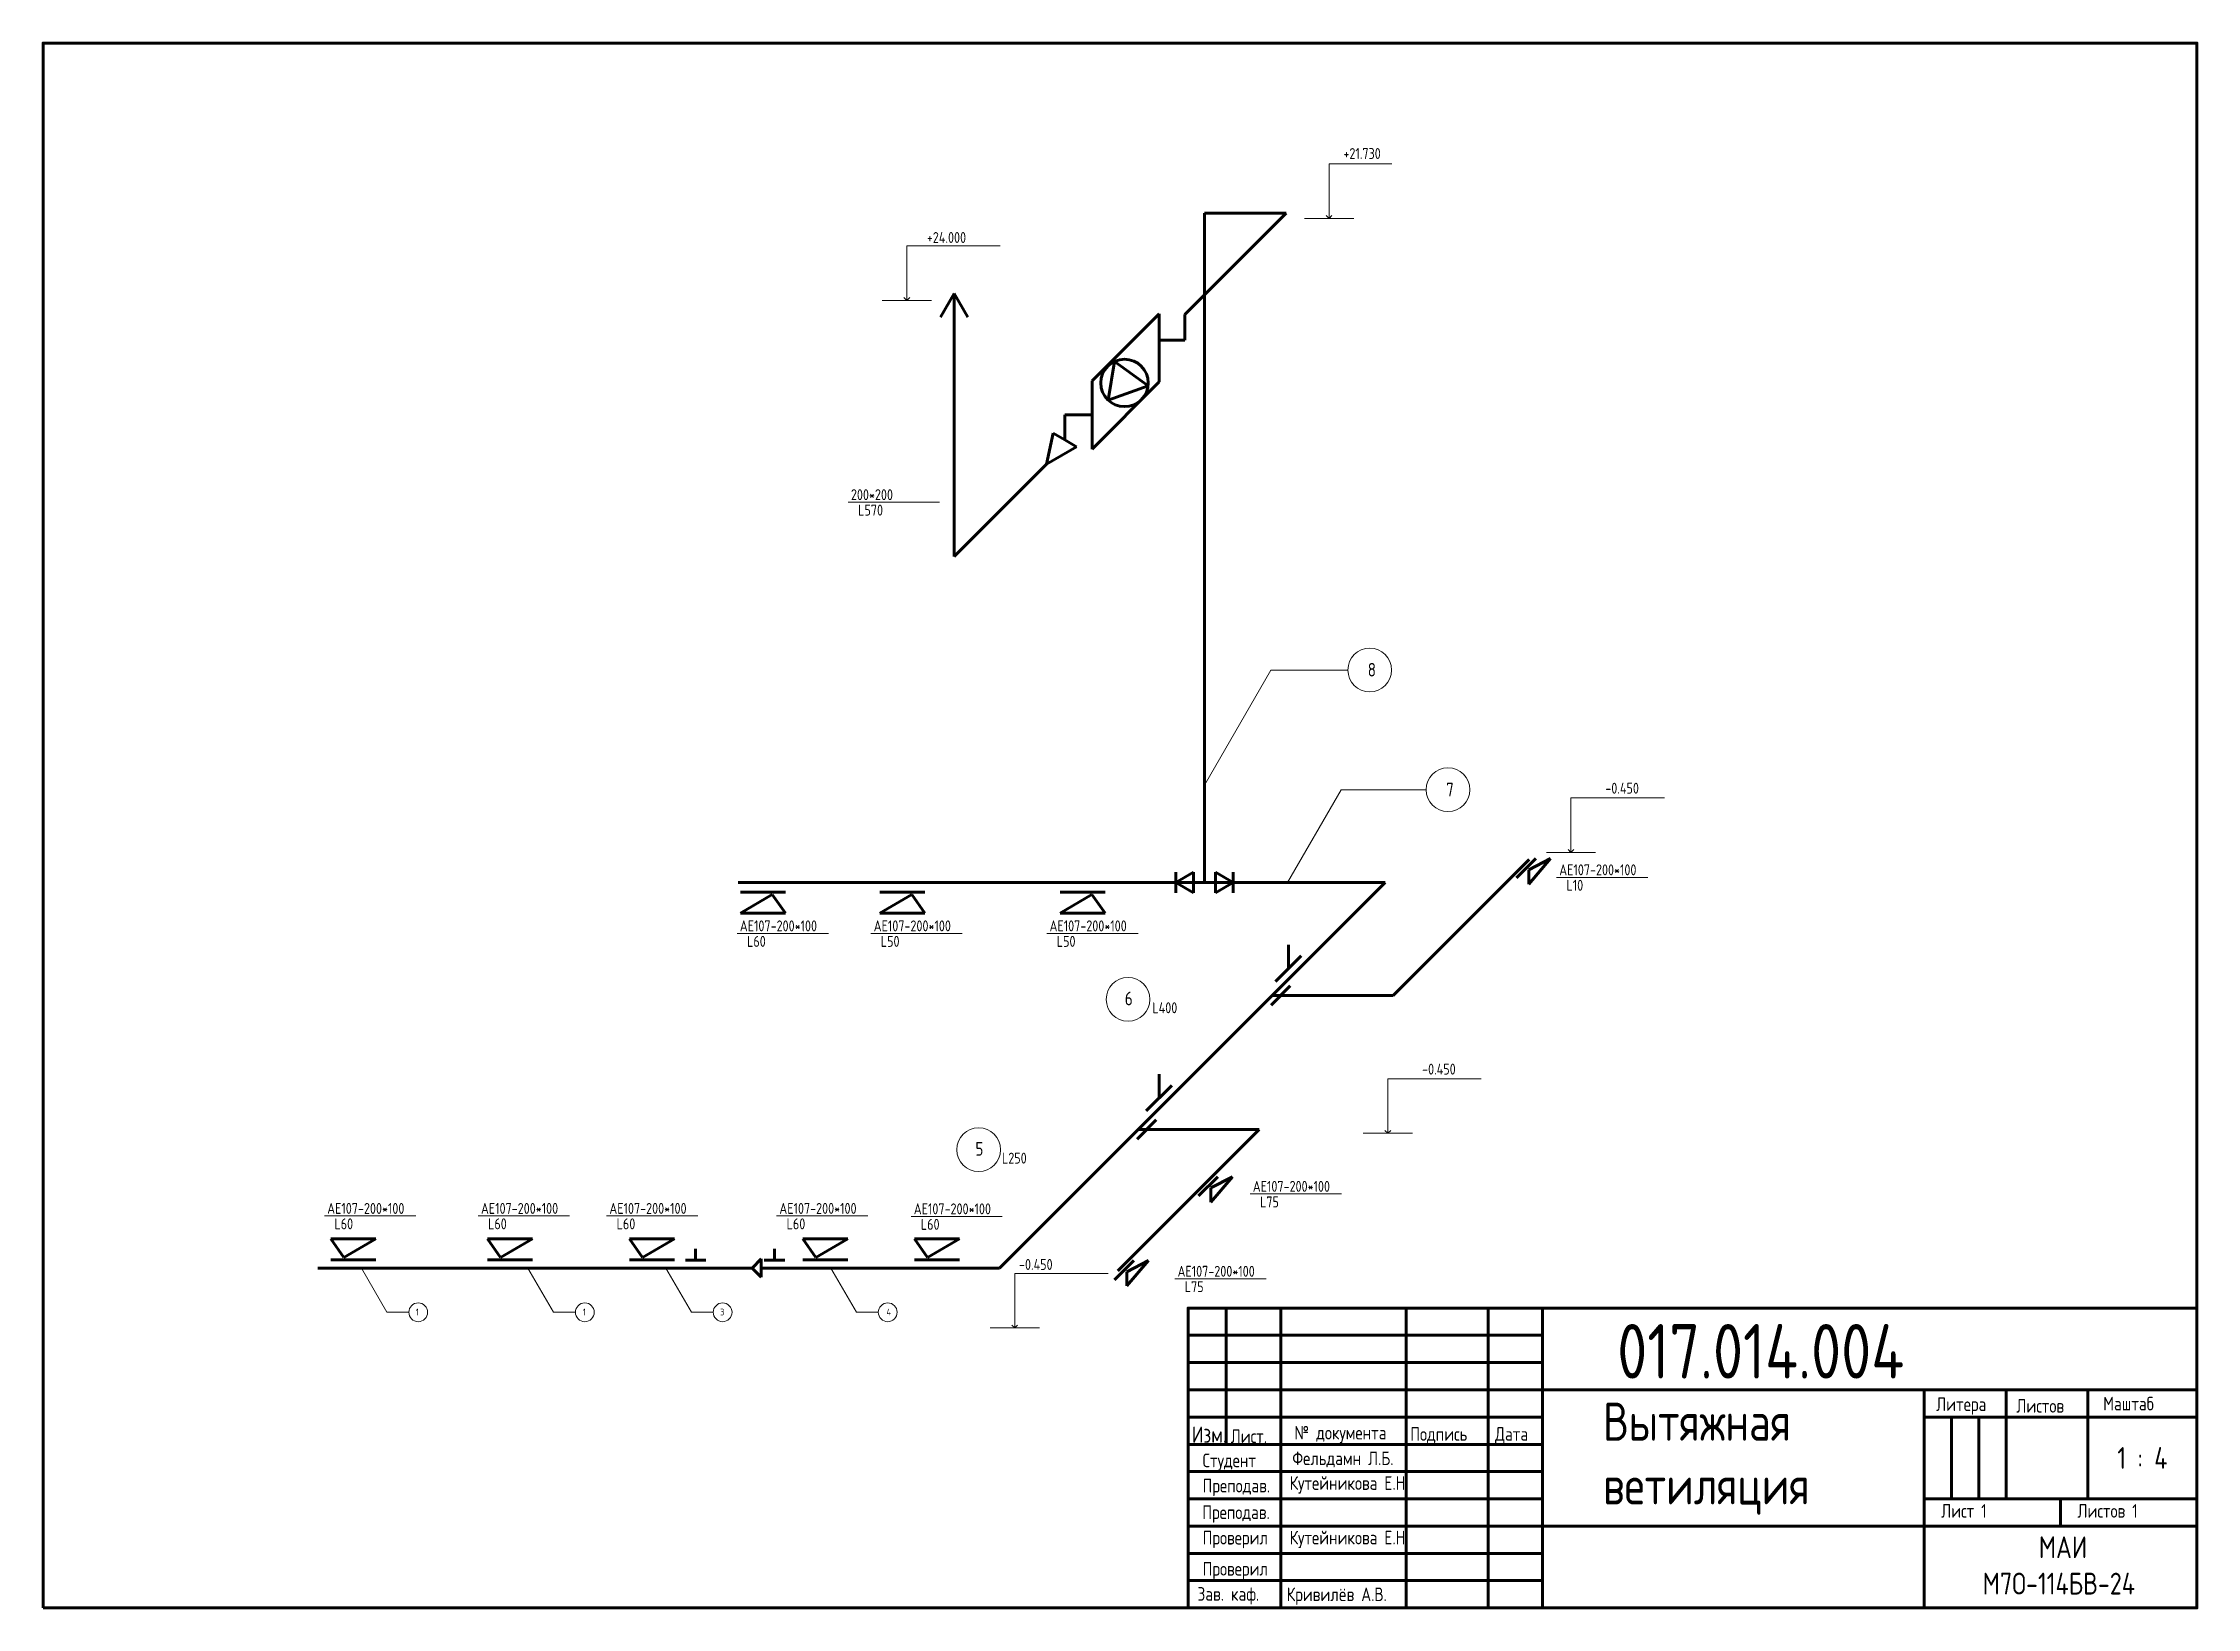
# Paper-space layout 'Лист1' of a CAD drawing. Header units: millimetres. Extents: x 20 to 415, y 5 to 292.
# The model-space entities are those that its viewports show. They can reach past a viewport. Long polylines and large blocks are cut down to what shows.
import ezdxf

# ---------------------------------------------------------------- set-up
doc = ezdxf.new("R2010")
doc.units = ezdxf.units.MM
doc.layers.add('AM_VIEWS', color=1, linetype='Continuous', lineweight=25, plot=False)
for name, color, linetype, lineweight in [('Основной', 5, 'Continuous', 70), ('Размеры', 3, 'Continuous', 20), ('Текст', 7, 'Continuous', 20)]:
    doc.layers.add(name, color=color, linetype=linetype, lineweight=lineweight)
doc.styles.get("Standard").update_dxf_attribs({"font": 'arial.ttf'})
doc.styles.add('ГОСТ', font='GOST_A.TTF')

# ---------------------------------------------------------------- blocks, each defined once
blk = doc.blocks.new('Треугольник')
at = {"layer": 'Основной'}
for p, q in [((33, 0), (0, 0)), ((0, 0), (9.6, -13.6)), ((0, -15.4), (33, -15.4)), ((9.6, -13.6), (33, 0))]:
    blk.add_line(p, q, dxfattribs=at)

msp = doc.modelspace()

# ---------------------------------------------------------------- linework, layer by layer
at = {"layer": 'Основной'}
for p, q in [((710.3, 773.9), (636, 699.5)), ((650.3, 282.8), (650.3, 773.9)), ((650.3, 773.9), (710.3, 773.9)), ((466.7, 714.8), (456.7, 697.5)), ((466.7, 521.9), (466.7, 714.8)), ((466.7, 714.8), (476.7, 697.5)), ((617.1, 700), (567.9, 650.8)), ((617.1, 650), (617.1, 700)), ((636, 699.5), (636, 680.6)), ((636, 680.6), (617.1, 680.6)), ((584.4, 665.1), (579.8, 636.7)), ((609, 647.1), (584.4, 665.1)), ((567.9, 650.8), (567.9, 600.8)), ((567.9, 600.8), (617.1, 650)), ((579.8, 636.7), (609, 647.1)), ((567.9, 625.8), (547.9, 625.8)), ((547.9, 625.8), (547.9, 607.5)), ((539.3, 612.5), (534.4, 589.7)), ((556.6, 602.5), (534.4, 589.7)), ((547.9, 607.5), (539.3, 612.5)), ((547.9, 607.5), (556.6, 602.5)), ((534.4, 589.7), (466.7, 521.9)), ((893.4, 300.3), (879.2, 286.2)), ((904.2, 300.3), (888.3, 292.1)), ((888.3, 281.7), (904.2, 300.3)), ((629.4, 282.8), (642.3, 290.3)), ((629.4, 290.3), (629.4, 275.3)), ((642.3, 290.3), (642.3, 275.3)), ((658.4, 290.3), (658.4, 275.3)), ((671.3, 282.8), (658.4, 290.3)), ((671.3, 290.3), (671.3, 275.3)), ((788.8, 199.8), (888.6, 299.6)), ((888.3, 292.1), (888.3, 281.7)), ((782.8, 282.8), (308.2, 282.8)), ((500, 0), (782.8, 282.8)), ((642.3, 275.3), (629.4, 282.8)), ((658.4, 275.3), (671.3, 282.8)), ((711.9, 219.5), (711.9, 237.2)), ((721.3, 228.9), (702.5, 210.1)), ((713.3, 206.9), (699.2, 192.8)), ((699.8, 199.8), (788.8, 199.8)), ((617, 124.6), (617, 142.3)), ((626.3, 133.9), (607.6, 115.2)), ((690.5, 101.5), (593.9, 5)), ((615, 108.6), (600.9, 94.5)), ((601.5, 101.5), (690.5, 101.5)), ((660.1, 67), (645.9, 52.9)), ((670.9, 67), (655, 58.8)), ((655, 48.4), (670.9, 67)), ((655, 58.8), (655, 48.4)), ((0, 0), (318.5, 0)), ((269.6, 5.7), (284.6, 5.7)), ((277.1, 5.7), (277.1, 14)), ((325.2, 6.8), (318.5, 0)), ((318.5, 0), (325.2, -6.8)), ((325.2, -6.8), (325.2, 6.8)), ((325.2, 0), (500, 0)), ((327.4, 5.7), (342.4, 5.7)), ((334.9, 5.7), (334.9, 14)), ((598.5, 5.4), (584.4, -8.7)), ((601, 12), (586.9, -2.1)), ((609.3, 5.4), (593.4, -2.8)), ((593.4, -13.2), (609.3, 5.4)), ((593.4, -2.8), (593.4, -13.2))]:
    msp.add_line(p, q, dxfattribs=at)
msp.add_circle((591.7, 649.3), 17.4, dxfattribs=at)
at = {"layer": 'Размеры'}
for p, q in [((741.8, 770), (741.8, 810.1)), ((741.8, 810.1), (787.7, 810.1)), ((759.9, 770), (723.7, 770)), ((741.8, 770), (739.7, 772.2)), ((741.8, 770), (743.9, 772.2)), ((432.1, 709.8), (432.1, 749.8)), ((432.1, 749.8), (500.5, 749.8)), ((432.1, 709.8), (429.9, 711.9)), ((432.1, 709.8), (434.2, 711.9)), ((450.1, 709.8), (414, 709.8)), ((389, 561.8), (455.9, 561.8)), ((650.3, 354.2), (699.1, 438.7)), ((699.1, 438.7), (755.6, 438.7)), ((711.3, 282.8), (750.6, 350.9)), ((750.6, 350.9), (813, 350.9)), ((919.2, 304.9), (919.2, 345)), ((919.2, 345), (987.7, 345)), ((937.3, 304.9), (901.2, 304.9)), ((919.2, 304.9), (917.1, 307)), ((919.2, 304.9), (921.4, 307)), ((908.6, 286.6), (975.5, 286.6)), ((307.5, 245.5), (374.5, 245.5)), ((405.7, 245.5), (472.6, 245.5)), ((534.7, 245.5), (601.6, 245.5)), ((784.8, 98.8), (784.8, 138.8)), ((784.8, 138.8), (853.3, 138.8)), ((802.9, 98.8), (766.8, 98.8)), ((784.8, 98.8), (782.7, 100.9)), ((784.8, 98.8), (787, 100.9)), ((683.8, 54.4), (750.8, 54.4)), ((4.8, 38.2), (71.8, 38.2)), ((117.6, 38.2), (184.5, 38.2)), ((211.8, 38.2), (278.7, 38.2)), ((336.5, 38.2), (403.4, 38.2)), ((435.1, 37.8), (502, 37.8)), ((31.9, 0), (50.6, -32.5)), ((154.1, 0), (172.9, -32.5)), ((255.2, 0), (274, -32.5)), ((376.3, 0), (395.1, -32.5)), ((511.2, -44), (511.2, -4)), ((511.2, -4), (579.7, -4)), ((628.6, -7.9), (695.6, -7.9)), ((50.6, -32.5), (66.7, -32.5)), ((172.9, -32.5), (188.9, -32.5)), ((274, -32.5), (290, -32.5)), ((395.1, -32.5), (411.1, -32.5)), ((529.3, -44), (493.2, -44)), ((511.2, -44), (509.1, -41.9)), ((511.2, -44), (513.3, -41.9))]:
    msp.add_line(p, q, dxfattribs=at)
for centre, radius in [((771.6, 438.7), 16), ((829, 350.9), 16), ((594.3, 197.1), 16), ((484.7, 86.8), 16), ((73.6, -32.5), 6.89), ((195.8, -32.5), 6.89), ((296.9, -32.5), 6.89), ((418, -32.5), 6.89)]:
    msp.add_circle(centre, radius, dxfattribs=at)

# ---------------------------------------------------------------- block references
at = {"layer": 'Основной', "rotation": 180}
for p in [(342.9, 260.4), (445.3, 260.4), (577.4, 260.4)]:
    msp.add_blockref('Треугольник', p, dxfattribs=at)
at = {"layer": 'Основной'}
for p in [(9.5, 21.3), (124.4, 21.3), (228.5, 21.3), (355.7, 21.3), (437.6, 21.3)]:
    msp.add_blockref('Треугольник', p, dxfattribs=at)

# ---------------------------------------------------------------- texts
at = {"layer": 'Размеры', "char_height": 8, "attachment_point": 1}
for s, insert in [('{\\fGOST type A|b0|i0|c204|p34;+21.730}', (752.3, 821.6)), ('{\\fGOST type A|b0|i0|c204|p34;+24.000}', (446.7, 760)), ('{\\fGOST type A|b0|i0|c0|p34;200*\\fGOST type A|b0|i0|c204|p34;2\\fGOST type A|b0|i0|c0|p34;00}', (391, 571.3)), ('{\\fGOST type A|b0|i0|c204|p34;-0.450}', (944.4, 356)), ('{\\fGOST type A|b0|i0|c0|p34;AE107-200*100}', (910.6, 296.1)), ('{\\fGOST type A|b0|i0|c0|p34;AE107-200*100}', (309.5, 255)), ('{\\fGOST type A|b0|i0|c0|p34;AE107-200*100}', (407.7, 255)), ('{\\fGOST type A|b0|i0|c0|p34;AE107-200*100}', (536.7, 255)), ('{\\fGOST type A|b0|i0|c204|p34;-0.450}', (810, 149.9)), ('{\\fGOST type A|b0|i0|c0|p34;AE107-200*100}', (685.8, 63.9)), ('{\\fGOST type A|b0|i0|c0|p34;AE107-200*100}', (6.8, 47.7)), ('{\\fGOST type A|b0|i0|c0|p34;AE107-200*100}', (119.6, 47.7)), ('{\\fGOST type A|b0|i0|c0|p34;AE107-200*100}', (213.8, 47.7)), ('{\\fGOST type A|b0|i0|c0|p34;AE107-200*100}', (338.5, 47.7)), ('{\\fGOST type A|b0|i0|c0|p34;AE107-200*100}', (437.1, 47.4)), ('{\\fGOST type A|b0|i0|c204|p34;-0.450}', (514.3, 6.6)), ('{\\fGOST type A|b0|i0|c0|p34;AE107-200*100}', (630.6, 1.6))]:
    msp.add_mtext(s, dxfattribs=dict(at, insert=insert))
at = {"layer": 'Размеры', "attachment_point": 1}
for s, width, insert, char_height in [('{\\fGOST type A|b0|i0|c0|p34;L\\fGOST type A|b0|i0|c204|p34;57\\fGOST type A|b0|i0|c0|p34;0}', 97.617, (396.3, 560), 8), ('{\\fGOST type A|b0|i0|c204|p34;8}', 10.157, (770.1, 443.9), 10), ('{\\fGOST type A|b0|i0|c204|p34;7}', 10.157, (827.6, 356), 10), ('{\\fGOST type A|b0|i0|c0|p34;L\\fGOST type A|b0|i0|c204|p34;1\\fGOST type A|b0|i0|c0|p34;0}', 97.617, (915.9, 284.8), 8), ('{\\fGOST type A|b0|i0|c0|p34;L60}', 97.617, (314.8, 243.6), 8), ('{\\fGOST type A|b0|i0|c0|p34;L\\fGOST type A|b0|i0|c204|p34;5\\fGOST type A|b0|i0|c0|p34;0}', 97.617, (412.9, 243.6), 8), ('{\\fGOST type A|b0|i0|c0|p34;L\\fGOST type A|b0|i0|c204|p34;5\\fGOST type A|b0|i0|c0|p34;0}', 97.617, (542, 243.6), 8), ('{\\fGOST type A|b0|i0|c204|p34;6}', 10.157, (591.9, 202.7), 10), ('{\\fGOST type A|b0|i0|c0|p34;L\\fGOST type A|b0|i0|c204|p34;400}', 97.617, (612.1, 194.9), 8), ('{\\fGOST type A|b0|i0|c204|p34;5}', 10.157, (482.3, 92.4), 10), ('{\\fGOST type A|b0|i0|c0|p34;L\\fGOST type A|b0|i0|c204|p34;250}', 97.617, (501.8, 84.6), 8), ('{\\fGOST type A|b0|i0|c0|p34;L\\fGOST type A|b0|i0|c204|p34;75}', 97.617, (691.1, 52.5), 8), ('{\\fGOST type A|b0|i0|c0|p34;L60}', 97.617, (12.1, 36.4), 8), ('{\\fGOST type A|b0|i0|c0|p34;L60}', 97.617, (124.8, 36.4), 8), ('{\\fGOST type A|b0|i0|c0|p34;L60}', 97.617, (219.1, 36.4), 8), ('{\\fGOST type A|b0|i0|c0|p34;L60}', 97.617, (343.8, 36.4), 8), ('{\\fGOST type A|b0|i0|c0|p34;L60}', 97.617, (442.3, 36), 8), ('{\\fGOST type A|b0|i0|c0|p34;L\\fGOST type A|b0|i0|c204|p34;75}', 97.617, (635.9, -9.7), 8), ('{\\fGOST type A|b0|i0|c0|p34;1}', 10.157, (71.8, -29.8), 5), ('{\\fGOST type A|b0|i0|c0|p34;1}', 10.157, (194.4, -29.8), 5), ('{\\fGOST type A|b0|i0|c204|p34;3}', 10.157, (295.1, -29.8), 5), ('{\\fGOST type A|b0|i0|c204|p34;4}', 10.157, (417.1, -29.8), 5)]:
    msp.add_mtext_dynamic_manual_height_columns(s, width=width, gutter_width=12.5, heights=[0], dxfattribs=dict(at, insert=insert, char_height=char_height))

psp = doc.layouts.new('Лист1')

# ---------------------------------------------------------------- linework, layer by layer
at = {"layer": 'Основной'}
for p, q in [((380, 40), (380, 45)), ((395, 25), (395, 45))]:
    psp.add_line(p, q, dxfattribs=at)
for points in [[(20, 5), (415, 5), (415, 292), (20, 292)], [(415, 5), (230, 5), (230, 60), (415, 60)], [(230, 60), (237, 60), (237, 55), (230, 55)], [(237, 55), (247, 55), (247, 60), (237, 60)], [(247, 55), (270, 55), (270, 60), (247, 60)], [(270, 55), (285, 55), (285, 60), (270, 60)], [(285, 55), (295, 55), (295, 60), (285, 60)], [(230, 55), (237, 55), (237, 50), (230, 50)], [(237, 50), (247, 50), (247, 55), (237, 55)], [(247, 50), (270, 50), (270, 55), (247, 55)], [(270, 50), (285, 50), (285, 55), (270, 55)], [(285, 50), (295, 50), (295, 55), (285, 55)], [(230, 50), (237, 50), (237, 45), (230, 45)], [(237, 45), (247, 45), (247, 50), (237, 50)], [(247, 45), (270, 45), (270, 50), (247, 50)], [(270, 45), (285, 45), (285, 50), (270, 50)], [(285, 45), (295, 45), (295, 50), (285, 50)], [(230, 45), (237, 45), (237, 40), (230, 40)], [(237, 40), (247, 40), (247, 45), (237, 45)], [(247, 40), (270, 40), (270, 45), (247, 45)], [(270, 40), (285, 40), (285, 45), (270, 45)], [(285, 40), (295, 40), (295, 45), (285, 45)], [(365, 20), (295, 20), (295, 45), (365, 45)], [(415, 20), (365, 20), (365, 45), (415, 45)], [(365, 45), (415, 45), (415, 40), (365, 40)], [(230, 40), (237, 40), (237, 35), (230, 35)], [(237, 35), (247, 35), (247, 40), (237, 40)], [(247, 35), (270, 35), (270, 40), (247, 40)], [(270, 35), (285, 35), (285, 40), (270, 40)], [(285, 35), (295, 35), (295, 40), (285, 40)], [(365, 40), (370, 40), (370, 25), (365, 25)], [(370, 40), (375, 40), (375, 25), (370, 25)], [(375, 40), (380, 40), (380, 25), (375, 25)], [(415, 25), (395, 25), (395, 40), (415, 40)], [(247, 30), (270, 30), (270, 35), (247, 35)], [(270, 30), (285, 30), (285, 35), (270, 35)], [(285, 30), (295, 30), (295, 35), (285, 35)], [(247, 25), (270, 25), (270, 30), (247, 30)], [(270, 25), (285, 25), (285, 30), (270, 30)], [(285, 25), (295, 25), (295, 30), (285, 30)], [(247, 20), (270, 20), (270, 25), (247, 25)], [(270, 20), (285, 20), (285, 25), (270, 25)], [(285, 20), (295, 20), (295, 25), (285, 25)], [(365, 20), (390, 20), (390, 25), (365, 25)], [(390, 25), (415, 25), (415, 20), (390, 20)], [(247, 15), (270, 15), (270, 20), (247, 20)], [(270, 15), (285, 15), (285, 20), (270, 20)], [(285, 15), (295, 15), (295, 20), (285, 20)], [(295, 5), (365, 5), (365, 20), (295, 20)], [(365, 20), (415, 20), (415, 5), (365, 5)], [(246.99, 5), (270, 5), (270, 15), (247, 15)], [(270, 10), (285, 10), (285, 15), (270, 15)], [(285, 10), (295, 10), (295, 15), (285, 15)], [(247, 5), (270, 5), (270, 10), (247, 10)], [(270, 5), (285, 5), (285, 10), (270, 10)], [(285, 5), (295, 5), (295, 10), (285, 10)]]:
    psp.add_lwpolyline(points, close=True, dxfattribs=at)
for points in [[(237, 30), (230, 30), (230, 35), (237, 35)], [(237, 30), (247, 30), (247, 35), (237, 35)], [(237, 25), (230, 25), (230, 30), (237, 30)], [(247, 30), (237, 30)], [(237, 20), (230, 20), (230, 25), (237, 25)], [(237, 20), (247, 20), (247, 25), (237, 25)], [(237, 15), (230, 15), (230, 20), (237, 20)], [(237, 15), (247, 15), (247, 20), (237, 20)], [(237, 10), (230, 10), (230, 15), (237, 15)], [(237, 10), (247, 10), (247, 15), (237, 15)], [(237, 5), (230, 5), (230, 10), (237, 10)], [(237, 5), (247, 5), (247, 10), (237, 10)]]:
    psp.add_lwpolyline(points, dxfattribs=at)

# ---------------------------------------------------------------- texts
at = {"layer": 'Текст', "color": 0, "attachment_point": 1, "style": 'ГОСТ'}
for s, width, heights, insert, char_height in [('017.014.004', 22.3124, [0], (308.68, 57.07), 10), ('Кривилёв А.В.', 23, [3.13], (248.08, 8.74), 2.5)]:
    psp.add_mtext_dynamic_manual_height_columns(s, width=width, gutter_width=12.5, heights=heights, dxfattribs=dict(at, insert=insert, char_height=char_height))
at = {"layer": 'Текст', "style": 'ГОСТ'}
for s, width, heights, insert, char_height, attachment_point in [('Литера', 15, [0], (367.18, 43.62), 2.5, 1), ('Маштаб', 30, [0], (397.81, 43.72), 2.5, 1), ('Листов', 15, [0], (381.89, 43.31), 2.5, 1), ('Изм.', 4.2453, [0], (230.68, 38.28), 3, 1), ('№ документа', 22.3124, [0], (249.47, 38.39), 2.5, 1), ('Студент', 17, [0], (232.65, 33.31), 2.5, 1), ('Фельдамн Л.Б.', 22.3124, [0], (249.1, 33.69), 2.5, 1), ('1 : 4', 20, [0], (405, 32.5), 4, 5), ('Преподав.', 17, [0], (232.64, 28.68), 2.5, 1), ('Кутейникова Е.Н.', 22.3124, [0], (248.61, 29.15), 2.5, 1), ('Преподав.', 17, [0], (232.59, 23.8), 2.5, 1), ('Лист 1', 25, [0], (368.1, 24.05), 2.5, 1), ('Листов 1', 25, [0], (393.1, 24.05), 2.5, 1), ('Проверил', 14.3469, [0], (232.65, 19.13), 2.5, 1), ('Кутейникова Е.Н.', 22.3124, [0], (248.61, 19.15), 2.5, 1), ('\\pi20.99571;МАИ\\P\\pi10.70264;М7О-114БВ-24', 50, [0], (365, 18.13), 4, 1), ('Проверил', 14.3469, [0], (232.65, 13.43), 2.5, 1), ('Зав. каф.', 13.0245, [7.58], (231.73, 8.82), 2.5, 1)]:
    psp.add_mtext_dynamic_manual_height_columns(s, width=width, gutter_width=12.5, heights=heights, dxfattribs=dict(at, insert=insert, char_height=char_height, attachment_point=attachment_point))
at = {"layer": 'Текст', "color": 0, "insert": (306.08, 42.66), "char_height": 7, "attachment_point": 1}
psp.add_mtext_dynamic_manual_height_columns('{\\fGOST type A|b0|i0|c204|p34;Вытяжная ветиляция}', width=66.1512, gutter_width=12.5, heights=[0], dxfattribs=at)
at = {"layer": 'Текст', "insert": (237.81, 37.74), "char_height": 2.5, "width": 6.2563, "attachment_point": 1, "style": 'ГОСТ'}
psp.add_mtext('Лист.', dxfattribs=at)
at = {"layer": 'Текст', "char_height": 2.5, "attachment_point": 1, "style": 'ГОСТ'}
for s, insert in [('Подпись', (270.73, 38.15)), ('Дата', (286.29, 38.16))]:
    psp.add_mtext(s, dxfattribs=dict(at, insert=insert))

# ---------------------------------------------------------------- viewports
at = {"layer": 'AM_VIEWS'}
psp.add_viewport(center=(217.5, 148.5), size=(395, 287), view_center_point=(588.39, 324.63), view_height=1148, dxfattribs=at)

doc.saveas('drawing.dxf')
